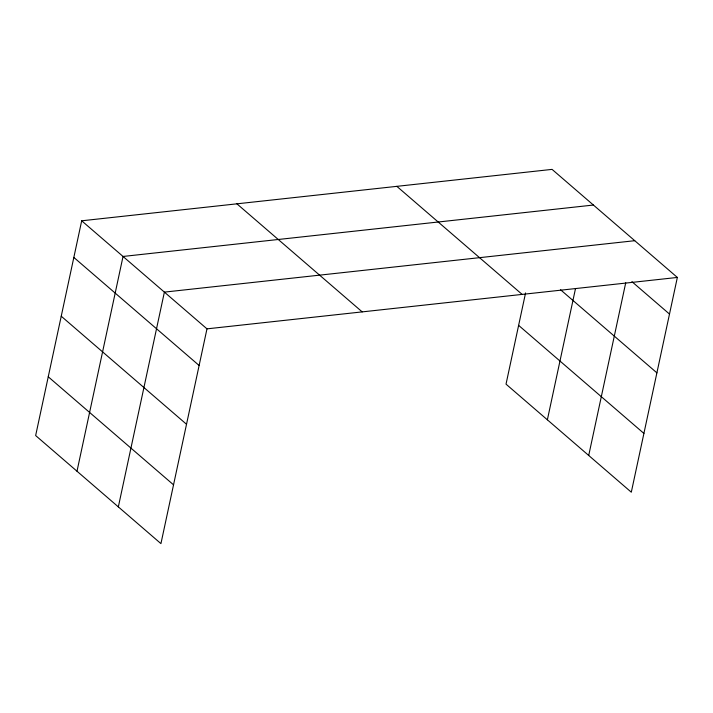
<?xml version="1.0" encoding="UTF-8"?>
<svg xmlns="http://www.w3.org/2000/svg" width="713" height="713" viewBox="0 0 713 713"><rect width="100%" height="100%" fill="white"/><g stroke="black" fill="none" stroke-linecap="round" stroke-linejoin="round"><path stroke-width="1.07" d="M81.692 220.798L35.65 435.563L160.933 543.618L206.975 328.853L81.692 220.798L552.067 169.382L677.35 277.437L631.308 492.202L506.025 384.147L525.579 292.918M76.995 471.222L123.037 256.457L593.412 205.041M118.34 506.881L164.382 292.116L634.757 240.7M547.37 419.805L575.525 288.48M588.715 455.464L625.729 282.776M206.975 328.853L677.35 277.437M631.914 281.653L669.498 314.068M560.552 289.763L656.896 372.854M396.847 186.351L522.13 294.398M518.627 325.369L643.91 433.415M236.912 203.829L362.195 311.884M73.84 257.438L199.123 365.484M61.238 316.216L186.521 424.271M48.252 376.785L173.535 484.831"/></g></svg>
